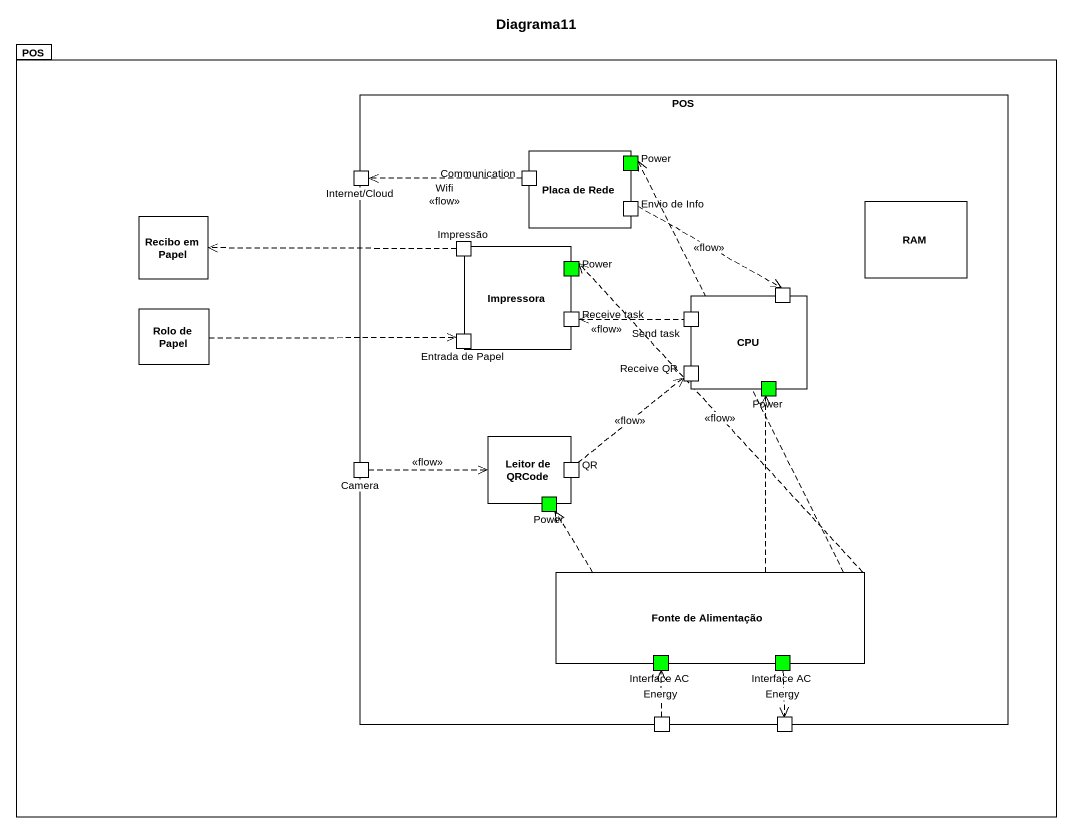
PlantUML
@startuml
title Diagrama11
package POS {
  rectangle "POS" as POS_2 {
    rectangle "Placa de Rede" as Placa_de_Rede {
      port Communication
      port Power #00FF00
      port "Envio de Info" as Envio_de_Info
    }
    port "Internet/Cloud" as Internet_Cloud
    rectangle RAM
    rectangle Impressora {
      port Impressão
      port "Power" as Power_2 #00FF00
      port "Receive task" as Receive_task
      port "Entrada de Papel" as Entrada_de_Papel
    }
    rectangle CPU {
      port " " as port1
      port "Send task" as Send_task
      port "Receive QR" as Receive_QR
      port "Power" as Power_3 #00FF00
    }
    port Camera
    rectangle "Leitor de QRCode" as Leitor_de_QRCode {
      port QR
      port "Power" as Power_4 #00FF00
    }
    rectangle "Fonte de Alimentação" as Fonte_de_Alimentação {
      port "Interface AC" as Interface_AC #00FF00
      port "Interface AC" as Interface_AC_2 #00FF00
    }
    port " " as port2
    port " " as port3
  }
  rectangle "Recibo em Papel" as Recibo_em_Papel
  rectangle "Rolo de Papel" as Rolo_de_Papel
}
Communication .left.> Internet_Cloud : Wifi\n<<flow>>
Impressão .left.> Recibo_em_Papel
Envio_de_Info .right.> port1 : <<flow>>
Rolo_de_Papel .right.> Entrada_de_Papel
Receive_task <.right. Send_task : <<flow>>
Camera .right.> Leitor_de_QRCode : <<flow>>
QR .up.> Receive_QR : <<flow>>
Fonte_de_Alimentação .up.> Power
Fonte_de_Alimentação .up.> Power_2 : <<flow>>
Fonte_de_Alimentação .up.> Power_3
Fonte_de_Alimentação .up.> Power_4
Interface_AC_2 ..> port3 : Energy
port2 .up.> Interface_AC : Energy
@enduml
